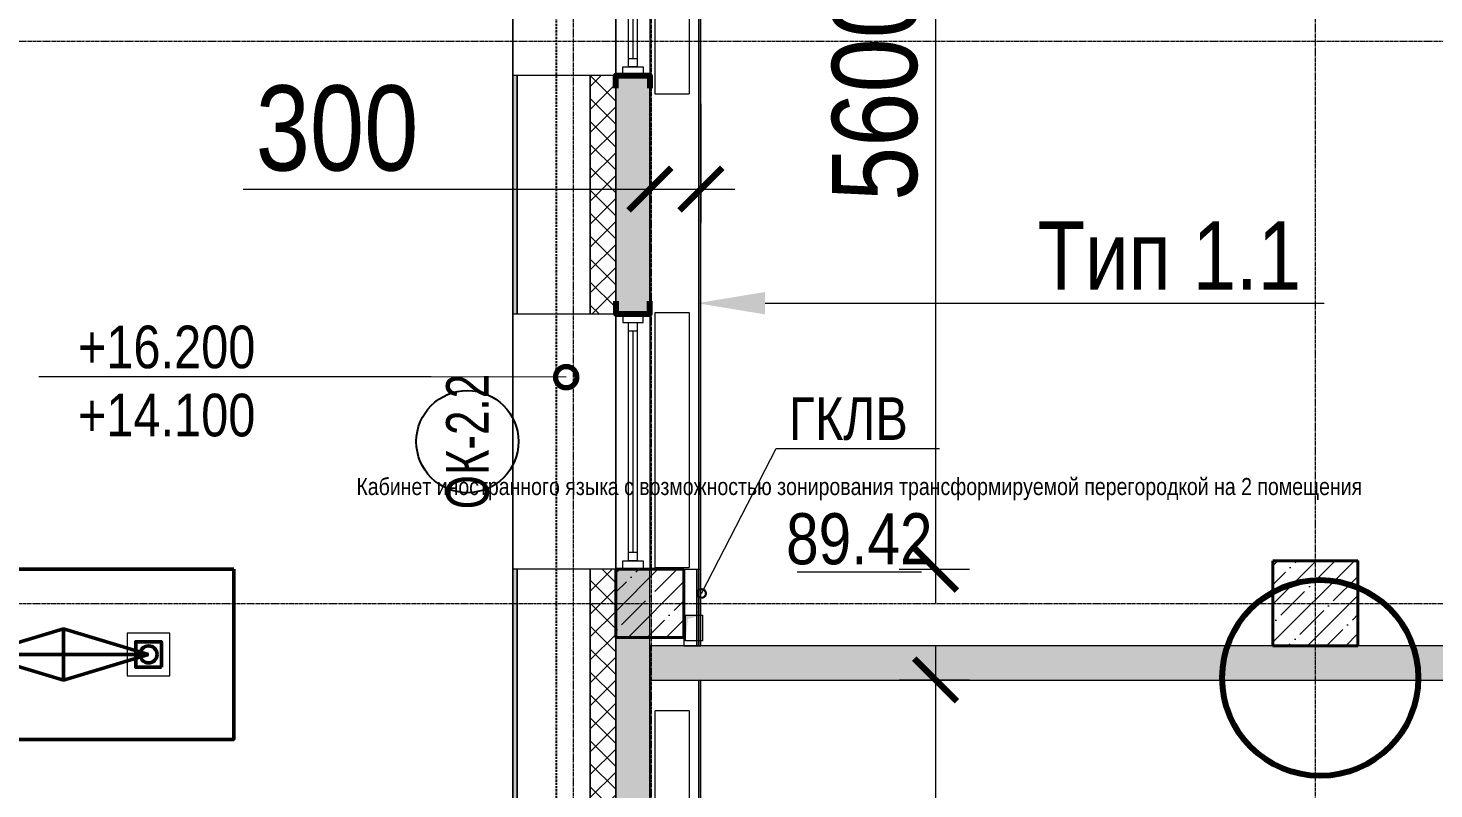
# Model space of a CAD drawing. Header units: millimetres. Extents: x -231292 to 573618, y -153144 to 564035.
# Drawn here: x 92826 to 101085, y 444012 to 448480 of the extents above; entities that cross this region are included whole.
import ezdxf
from ezdxf import colors
from ezdxf.entities.mleader import LeaderData, LeaderLine
from ezdxf.enums import TextEntityAlignment as Align
from ezdxf.math import Vec2, Vec3

# ---------------------------------------------------------------- set-up
doc = ezdxf.new("R2010")
doc.units = ezdxf.units.MM
for name, pattern in [('CENTER2', [28.575, 19.05, -3.175, 3.175, -3.175]), ('DASHED', [19.05, 12.7, -6.35]), ('HIDDEN2', [4.7625, 3.175, -1.5875])]:
    doc.linetypes.add(name, pattern=pattern)
doc.layers.get('0').update_dxf_attribs({"color": 250})
doc.layers.get('Defpoints').update_dxf_attribs({"color": 250})
for name, color, linetype, lineweight, plot in [('00 Временный', 250, 'Continuous', 60, False), ('АР_Делит', 250, 'Continuous', 0, False), ('РД_Витраж_проем', 250, 'Continuous', 0, False)]:
    doc.layers.add(name, color=color, linetype=linetype, lineweight=lineweight, plot=plot)
for name, color, linetype, lineweight in [('A-AREA', 250, 'Continuous', 15), ('A-Wall_Материал_Газоблок_Контур', 250, 'Continuous', 0), ('АР_Колонны', 250, 'Continuous', 35), ('АР_Окна', 250, 'Continuous', 5), ('АР_Окна марка', 250, 'Continuous', 9), ('АР_Отопительные приборы', 250, 'HIDDEN2', 0), ('АР_площадь пом', 250, 'Continuous', 5), ('АР_Размеры обшивки', 250, 'Continuous', 5), ('АР_Стены ЖБ', 250, 'Continuous', 35), ('АР_Стены ПЕНОблок', 250, 'Continuous', 20), ('АР_Тонкая', 250, 'Continuous', 5), ('АР_Утеплитель', 250, 'Continuous', 0), ('АР_Штриховка', 250, 'Continuous', 0), ('Зашивка радиаторов тип 1 (фанера и МДФ)', 250, 'Continuous', 0), ('Зашивки ГКЛ на всю высоту', 250, 'Continuous', 0), ('КМ_Фахверки', 250, 'Continuous', 80), ('Марка окна', 250, 'Continuous', 0), ('ОВ_Кондиционирование', 250, 'Continuous', 5), ('Правки_АЛ', 250, 'Continuous', 60), ('Размеры зашивки ГКЛ', 250, 'Continuous', 0), ('Разуклонка', 250, 'Continuous', 0), ('РД_Воронки с кровли', 250, 'Continuous', 18), ('РД_Оси_100', 250, 'Continuous', 0)]:
    doc.layers.add(name, color=color, linetype=linetype, lineweight=lineweight)
doc.styles.add('Arial_09', font='ARIALN.TTF', dxfattribs={"width": 0.9})
doc.styles.add('Isocpeur3', font='isocpeur.ttf')
doc.styles.add('style1', font='ARIALN.TTF')
doc.dimstyles.new('Dim200_ареал', dxfattribs={"dimscale": 100, "dimtxt": 5, "dimasz": 2.5, "dimexe": 2, "dimexo": 2, "dimgap": 1, "dimtad": 1, "dimzin": 12, "dimdsep": 46, "dimtxsty": 'style1', "dimblk": 'ARCHTICK', "dimcen": 3, "dimdle": 2, "dimclrd": 256, "dimclre": 256, "dimaunit": 1, "dimadec": 0, "dimazin": 3, "dimtfac": 1, "dimtmove": 1, "dimatfit": 3, "dimldrblk": 'OPEN30', "dimfxl": 5, "dimfxlon": 1, "dimtolj": 1, "dimtzin": 0, "dimlwd": 9, "dimlwe": 9, "dimarcsym": 0})
pattern_1 = [(45, (50428.77, 366201.75), (-112.2532, 112.2532), []), (45, (50541.02, 366201.75), (-112.2532, 112.2532), [198.4375, -39.6875, 0, -39.6875])]

# ---------------------------------------------------------------- blocks, each defined once
blk = doc.blocks.new('ап')
at = {"layer": 'Разуклонка', "color": 3, "lineweight": 50, "ltscale": 2}
for p, q in [((216522.7, 226257.6), (217022.7, 226407.6)), ((217022.7, 226107.6), (217022.7, 226407.7)), ((217022.7, 226407.6), (217522.7, 226258.3)), ((217522.7, 226258.3), (216522.7, 226257.6)), ((217022.7, 226107.6), (216522.7, 226257.6)), ((217522.7, 226258.3), (217022.7, 226107.6))]:
    blk.add_line(p, q, dxfattribs=at)
at = {"layer": 'Разуклонка', "color": 3, "lineweight": 50}
for points in [[(218022.7, 226758.3), (218022.7, 225758.3), (216022.7, 225757.6), (216022.7, 226757.6)], [(217597.7, 226182.6), (217597.7, 226332.6), (217447.7, 226332.6), (217447.7, 226182.6)]]:
    blk.add_lwpolyline(points, close=True, dxfattribs=at)
blk.add_circle((217522.7, 226258.3), 50, dxfattribs=at)
blk = doc.blocks.new('_DotSmall')
at = {"color": 0, "linetype": 'ByBlock', "const_width": 0.5}
blk.add_lwpolyline([(-0.0625, 0, 1), (0.0625, 0, 1)], format="xyb", close=True, dxfattribs=at)
blk = doc.blocks.new('otv')
at = {"linetype": 'Continuous'}
blk.add_lwpolyline([(0, -1), (0, 0), (1, 0), (1, -1)], close=True, dxfattribs=at)
blk.add_solid([(0, -1), (0, 0), (0.135, -0.137), (1, 0)], dxfattribs=at)
blk = doc.blocks.new('Ф_пеноблок 200')
at = {"layer": 'КМ_Фахверки'}
blk.add_lwpolyline([(0, -75), (0, 0), (200, 0), (200, -75)], dxfattribs=at)
blk = doc.blocks.new('СОШ_2200_АР_ОСИ_М100_28.05.24')
at = {"layer": 'РД_Оси_100', "linetype": 'CENTER2'}
for p, q in [((49960, -6155), (49960, 139938.679)), ((119910, 82200), (-5954.958, 82200)), ((-5954.958, 78900), (119910, 78900))]:
    blk.add_line(p, q, dxfattribs=at)
for points in [[(45530, 139938.679), (45600, 139538.679), (45600, -6163.457)], [(46060, -6163.105), (46060, 139538.679), (46130, 139938.679)]]:
    blk.add_lwpolyline(points, dxfattribs=at)
blk = doc.blocks.new('A$Cd58bfb5e')
at = {"layer": 'РД_Воронки с кровли', "lineweight": 0, "ltscale": 2}
for p, q in [((-500, -0.3), (0, 149.7)), ((0, -150.3), (0, 149.8)), ((0, 149.7), (500, 0.3)), ((500, 0.3), (-500, -0.3)), ((500, 0.3), (0, -150.3)), ((0, -150.3), (-500, -0.3))]:
    blk.add_line(p, q, dxfattribs=at)
at = {"layer": 'РД_Воронки с кровли'}
for points in [[(1000, 500.3), (1000, -499.7), (-1000, -500.3), (-1000, 499.7)], [(625, -125.3), (625, 124.7), (375, 124.7), (375, -125.3)]]:
    blk.add_lwpolyline(points, close=True, dxfattribs=at)
at = {"layer": 'РД_Воронки с кровли', "linetype": 'Continuous', "lineweight": 0}
blk.add_lwpolyline([(-625, -125.3), (-375, -125.3), (-375, 124.7), (-625, 124.7)], close=True, dxfattribs=at)
at = {"layer": 'РД_Воронки с кровли', "lineweight": 0}
for centre in [(-500, 0.3), (500, 0.3)]:
    blk.add_circle(centre, 50, dxfattribs=at)
blk = doc.blocks.new('воронки с кровли')
at = {"layer": 'РД_Воронки с кровли', "lineweight": 70}
blk.add_blockref('A$Cd58bfb5e', (-188846.6, 270873.1), dxfattribs=at)
blk = doc.blocks.new('Bottom_L_1500')
at = {"layer": 'АР_Отопительные приборы'}
blk.add_lwpolyline([(750, -100), (-750, -100), (-750, 100), (750, 100)], close=True, dxfattribs=at)
blk = doc.blocks.new('Bottom_L_1300')
at = {"layer": 'АР_Отопительные приборы'}
blk.add_lwpolyline([(650, -100), (-650, -100), (-650, 100), (650, 100)], close=True, dxfattribs=at)
blk = doc.blocks.new('_ArchTick')
at = {"color": 0, "linetype": 'ByBlock', "const_width": 0.15}
blk.add_lwpolyline([(-0.5, -0.5), (0.5, 0.5)], dxfattribs=at)
blk = doc.blocks.new('*D1067')
at = {"layer": 'Defpoints', "color": 0, "transparency": 16777216}
for p in [(97744.1, 444651.8), (97744.1, 439301.8), (98157.1, 439301.8)]:
    blk.add_point(p, dxfattribs=at)
at = {"layer": 'АР_Размеры обшивки', "lineweight": 9, "transparency": 16777216}
for p, q in [((98157.1, 444851.8), (98157.1, 439101.8)), ((97944.1, 444651.8), (98357.1, 444651.8)), ((97944.1, 439301.8), (98357.1, 439301.8))]:
    blk.add_line(p, q, dxfattribs=at)
at = {"layer": 'АР_Размеры обшивки', "lineweight": 9, "transparency": 16777216, "xscale": 250, "yscale": 250, "zscale": 250}
for p, rotation in [((98157.1, 444651.8), 90), ((98157.1, 439301.8), 270)]:
    blk.add_blockref('_ArchTick', p, dxfattribs=dict(at, rotation=rotation))
at = {"layer": 'АР_Размеры обшивки', "color": 0, "transparency": 16777216, "insert": (97801.8, 441976.8), "char_height": 500, "attachment_point": 5, "rotation": 90, "style": 'style1'}
blk.add_mtext('\\A1;5350', dxfattribs=at)
blk = doc.blocks.new('_Open30')
at = {"color": 0, "linetype": 'ByBlock', "lineweight": -2}
for p, q in [((-1, 0.268), (0, 0)), ((0, 0), (-1, -0.268)), ((0, 0), (-1, 0))]:
    blk.add_line(p, q, dxfattribs=at)
blk = doc.blocks.new('*D920')
at = {"layer": 'Defpoints', "color": 0, "transparency": 16777216}
for p in [(97744.1, 450901.8), (97743.9, 445301.8), (98157.1, 445301.8)]:
    blk.add_point(p, dxfattribs=at)
at = {"layer": 'АР_Размеры обшивки', "lineweight": 9, "transparency": 16777216}
for p, q in [((98157.1, 451101.8), (98157.1, 445101.8)), ((97944.1, 450901.8), (98357.1, 450901.8)), ((97943.9, 445301.8), (98357.1, 445301.8))]:
    blk.add_line(p, q, dxfattribs=at)
at = {"layer": 'АР_Размеры обшивки', "lineweight": 9, "transparency": 16777216, "xscale": 250, "yscale": 250, "zscale": 250}
for p, rotation in [((98157.1, 450901.8), 90), ((98157.1, 445301.8), 270)]:
    blk.add_blockref('_ArchTick', p, dxfattribs=dict(at, rotation=rotation))
at = {"layer": 'АР_Размеры обшивки', "color": 0, "transparency": 16777216, "insert": (97801.8, 448101.8), "char_height": 500, "attachment_point": 5, "rotation": 90, "style": 'style1'}
blk.add_mtext('\\A1;5600', dxfattribs=at)
blk = doc.blocks.new('*D963')
at = {"layer": 'Defpoints', "color": 0, "transparency": 16777216}
for p in [(96478.8, 448359.7), (96778.8, 448359.7), (96778.8, 447534.7)]:
    blk.add_point(p, dxfattribs=at)
at = {"layer": 'АР_Размеры обшивки', "lineweight": 9, "transparency": 16777216}
for p, q in [((96478.8, 448034.7), (96478.8, 447334.7)), ((96778.8, 448034.7), (96778.8, 447334.7)), ((94088.7, 447534.7), (96478.8, 447534.7)), ((96278.8, 447534.7), (96978.8, 447534.7))]:
    blk.add_line(p, q, dxfattribs=at)
at = {"layer": 'АР_Размеры обшивки', "lineweight": 9, "transparency": 16777216, "xscale": 250, "yscale": 250, "zscale": 250, "rotation": 180}
blk.add_blockref('_ArchTick', (96478.8, 447534.7), dxfattribs=at)
at = {"layer": 'АР_Размеры обшивки', "lineweight": 9, "transparency": 16777216, "xscale": 250, "yscale": 250, "zscale": 250}
blk.add_blockref('_ArchTick', (96778.8, 447534.7), dxfattribs=at)
at = {"layer": 'АР_Размеры обшивки', "color": 0, "transparency": 16777216, "insert": (94640.8, 447890), "char_height": 500, "attachment_point": 5, "style": 'style1'}
blk.add_mtext('\\A1;300', dxfattribs=at)
blk = doc.blocks.new('MOK-МаркаПомещения1')
at = {"layer": 'A-AREA', "color": 0}
blk.add_line((-3.651, -1.944), (3.649, -1.944), dxfattribs=at)
at = {"layer": 'A-AREA', "color": 0, "style": 'style1'}
blk.add_attdef('АР-ПОМЕЩЕНИЕ:ПЛОЩАДЬ', text='', height=3, dxfattribs=at).set_placement((0, 0), align=Align.MIDDLE)
at = {"layer": 'Defpoints', "style": 'style1', "flags": 8}
blk.add_attdef('АР-ПОМЕЩЕНИЕ:НАИМЕНОВАНИЕ', text='', height=1, dxfattribs=at).set_placement((0, 2.956), align=Align.MIDDLE)
blk = doc.blocks.new('МОК-Наименование')
at = {"layer": 'Defpoints'}
blk.add_circle((0, 0), 3, dxfattribs=at)
at = {"color": 0, "linetype": 'ByBlock', "lineweight": -2, "style": 'Isocpeur3', "width": 0.8, "flags": 4}
blk.add_attdef('АР-ОКНО:НАИМЕНОВАНИЕ', text='', height=2.5, dxfattribs=at).set_placement((0, 0), align=Align.MIDDLE)

msp = doc.modelspace()

# ---------------------------------------------------------------- hatches: boundary and pattern name
at = {"layer": 'АР_Штриховка', "linetype": 'Continuous', "lineweight": 0}
h = msp.add_hatch(dxfattribs=at)
h.set_pattern_fill('ANSI37', color=256, scale=30, style=0)
h.set_pattern_definition([(45, (50428.77, 366201.75), (-67.35192, 67.35192), []), (135, (50428.77, 366201.75), (-67.35192, -67.35192), [])])
h.paths.add_polyline_path([(96128.918, 434776.753), (96278.918, 434776.753), (96278.917, 436195.83), (96128.917, 436195.83)], flags=0)
h.paths.add_polyline_path([(96128.916, 438895.83), (96278.916, 438895.83), (96278.916, 439301.753), (96128.916, 439301.753)], flags=0)
h.paths.add_polyline_path([(96128.916, 440801.753), (96278.916, 440801.753), (96278.915, 442195.83), (96128.915, 442195.83)], flags=0)
h.paths.add_polyline_path([(96128.915, 443695.83), (96278.915, 443695.83), (96278.915, 445301.753), (96128.915, 445301.752)], flags=0)
h.paths.add_polyline_path([(96128.914, 446801.752), (96278.914, 446801.753), (96278.914, 448201.753), (96128.914, 448201.752)], flags=0)
h.paths.add_polyline_path([(96128.913, 450901.752), (96278.913, 450901.753), (96278.913, 451301.753), (96128.913, 451301.752)], flags=0)
h.paths.add_polyline_path([(96128.912, 452801.752), (96278.912, 452801.753), (96278.912, 454051.752), (96128.912, 454051.752)], flags=0)
h.paths.add_polyline_path([(96128.911, 456751.752), (96278.911, 456751.752), (96278.911, 457251.753), (96128.911, 457401.753)], flags=0)
h = msp.add_hatch(dxfattribs=at)
h.set_pattern_fill('AR-CONC', color=256, angle=45, style=0)
h.set_pattern_definition([(95, (50428.77, 366201.75), (140.09465, 117.55338), [19.05, -209.55]), (40, (50428.77, 366201.75), (-160.01845, 110.17673), [15.24, -167.6406]), (145.45144, (50440.44, 366211.55), (-19.9238, 227.7301), [16.19, -178.09024]), (91.1842, (50392.85, 366237.67), (221.41024, 161.9534), [28.575, -314.325]), (141.63556, (50411.3, 366251.17), (-7.0866, 342.82676), [24.285, -267.1356]), (36.18415, (50392.85, 366237.67), (-7.0866, 342.8268), [22.86, -251.4597]), (66, (50419.79, 366246.65), (179.51998, 34.89515), [19.05, -209.55]), (11, (50419.79, 366246.65), (-86.53993, 173.9412), [15.24, -167.64]), (116.45145, (50434.75, 366249.56), (92.98005, 208.83634), [16.19, -178.08994]), (82.5, (50428.77, 366201.75), (-57.60547, 61.973414), [0, -165.608, 0, -170.18, 0, -168.275]), (52.5, (50428.77, 366201.75), (-23.58973, 118.087), [0, -97.028, 0, -161.798, 0, -64.135]), (12.5, (50388.716, 366161.7), (99.927863, 91.826196), [0, -63.5, 0, -198.12, 0, -262.89]), (2.5, (50370.76, 366143.74), (86.7639, 122.72239), [0, -82.55, 0, -131.572, 0, -186.69])])
h.paths.add_polyline_path([(96278.918, 435177.235), (96478.918, 435177.234), (96478.925, 436201.753), (96278.925, 436201.754)], flags=0)
h.paths.add_polyline_path([(96278.943, 438901.754), (96478.943, 438901.753), (96478.946, 439301.753), (96278.946, 439301.754)], flags=0)
h.paths.add_polyline_path([(96278.956, 440801.754), (96478.956, 440801.753), (96478.965, 442195.829), (96278.965, 442195.831)], flags=0)
h.paths.add_polyline_path([(96278.976, 443695.831), (96478.976, 443695.829), (96478.987, 445301.753), (96278.987, 445301.754)], flags=0)
h.paths.add_polyline_path([(96278.997, 446801.754), (96478.997, 446801.753), (96479.006, 448201.753), (96279.006, 448201.754)], flags=0)
h.paths.add_polyline_path([(96279.025, 450901.754), (96479.025, 450901.753), (96479.027, 451301.753), (96279.027, 451301.754)], flags=0)
h.paths.add_polyline_path([(96279.037, 452801.754), (96479.037, 452801.753), (96479.046, 454051.752), (96279.046, 454051.754)], flags=0)
h.paths.add_polyline_path([(96279.064, 456751.754), (96479.064, 456751.752), (96479.068, 457251.753), (96279.068, 457251.754)], flags=0)
at = {"layer": 'АР_Штриховка', "linetype": 'Continuous', "lineweight": 5}
h = msp.add_hatch(dxfattribs=at)
h.set_pattern_fill('ANSI35', color=256, scale=25, style=0)
h.set_pattern_definition(pattern_1)
h.paths.add_polyline_path([(100138.768, 444851.753), (100638.768, 444851.753), (100638.768, 445351.753), (100138.768, 445351.753)], flags=0)
h = msp.add_hatch(dxfattribs=at)
h.set_pattern_fill('ANSI35', color=256, scale=25, style=0)
h.set_pattern_definition(pattern_1)
h.paths.add_polyline_path([(96278.918, 444901.753), (96678.918, 444901.753), (96678.918, 445301.753), (96278.918, 445301.753)], flags=0)
at = {"layer": 'АР_Штриховка', "linetype": 'Continuous', "lineweight": 0}
h = msp.add_hatch(dxfattribs=at)
h.set_pattern_fill('AR-CONC', color=256, angle=-315, style=0)
h.set_pattern_definition([(95, (50428.77, 366201.75), (140.09465, 117.55338), [19.05, -209.55]), (40, (50428.77, 366201.75), (-160.01845, 110.17673), [15.24, -167.6406]), (145.45144, (50440.44, 366211.55), (-19.9238, 227.7301), [16.19, -178.09024]), (91.1842, (50392.85, 366237.67), (221.41024, 161.9534), [28.575, -314.325]), (141.63556, (50411.3, 366251.17), (-7.0866, 342.8268), [24.285, -267.1356]), (36.18415, (50392.85, 366237.67), (-7.0866, 342.8268), [22.86, -251.4597]), (66, (50419.79, 366246.65), (179.51998, 34.89515), [19.05, -209.55]), (11, (50419.79, 366246.65), (-86.53993, 173.9412), [15.24, -167.64]), (116.45145, (50434.75, 366249.56), (92.98005, 208.83634), [16.19, -178.08994]), (82.5, (50428.77, 366201.75), (-57.60547, 61.973414), [0, -165.608, 0, -170.18, 0, -168.275]), (52.5, (50428.77, 366201.75), (-23.58973, 118.087), [0, -97.028, 0, -161.798, 0, -64.135]), (12.5, (50388.716, 366161.7), (99.927863, 91.826196), [0, -63.5, 0, -198.12, 0, -262.89]), (2.5, (50370.76, 366143.74), (86.7639, 122.7224), [0, -82.55, 0, -131.572, 0, -186.69])])
h.paths.add_polyline_path([(104028.766, 444651.753), (104078.766, 444785.086), (104028.766, 444851.753), (96478.983, 444851.753), (96478.983, 444651.753)], flags=0)

# ---------------------------------------------------------------- linework, layer by layer
msp.add_lwpolyline([(100138.768, 445351.753), (100638.768, 445351.753), (100638.768, 444851.753), (100138.768, 444851.753)], close=True)
at = {"layer": '00 Временный', "lineweight": 80}
msp.add_circle((100416.768, 444663.734), 575.641, dxfattribs=at)
at = {"layer": 'A-Wall_Материал_Газоблок_Контур', "linetype": 'Continuous', "lineweight": 0}
for p, q in [((95673.913, 450901.752), (95673.914, 448201.752)), ((96278.914, 448201.753), (96278.913, 450901.753)), ((96278.915, 445301.753), (96278.914, 446801.753))]:
    msp.add_line(p, q, dxfattribs=at)
at = {"layer": 'АР_Делит'}
msp.add_lwpolyline([(95673.768, 434546.753), (95673.768, 457506.753), (165383.768, 457506.753)], dxfattribs=at)
at = {"layer": 'АР_Колонны', "linetype": 'HIDDEN2', "lineweight": 25}
for p, q in [((100138.768, 445351.753), (100638.768, 445351.753)), ((100138.768, 444851.753), (100138.768, 445351.753)), ((100638.768, 445351.753), (100638.768, 444851.753)), ((96278.918, 445301.753), (96678.918, 445301.753)), ((96278.918, 444901.753), (96278.918, 445301.753)), ((96678.918, 445301.753), (96678.918, 444901.753)), ((96678.918, 444901.753), (96278.918, 444901.753)), ((100638.768, 444851.753), (100138.768, 444851.753))]:
    msp.add_line(p, q, dxfattribs=at)
at = {"layer": 'АР_Колонны', "linetype": 'Continuous', "lineweight": 35}
for p, q in [((100638.768, 445351.753), (100138.768, 445351.753)), ((100138.768, 445351.753), (100138.768, 444851.753)), ((100638.768, 444851.753), (100638.768, 445351.753)), ((96678.918, 445301.753), (96278.918, 445301.753)), ((96278.918, 445301.753), (96278.918, 444901.753)), ((96678.918, 444901.753), (96678.918, 445301.753)), ((96278.918, 444901.753), (96678.918, 444901.753)), ((100138.768, 444851.753), (100638.768, 444851.753))]:
    msp.add_line(p, q, dxfattribs=at)
at = {"layer": 'АР_Окна', "linetype": 'Continuous', "lineweight": 5}
for p, q in [((96279.025, 450901.754), (96279.006, 448201.754)), ((96479.025, 450901.753), (96479.006, 448201.753)), ((96379.024, 450801.753), (96379.007, 448301.753)), ((96354.007, 448301.753), (96404.007, 448301.753)), ((96278.997, 446801.754), (96278.987, 445301.754)), ((96478.997, 446801.753), (96478.987, 445301.753)), ((96353.996, 446701.753), (96403.996, 446701.753)), ((96378.996, 446701.753), (96378.987, 445401.753)), ((96353.987, 445401.753), (96403.987, 445401.753))]:
    msp.add_line(p, q, dxfattribs=at)
for points in [[(96354.024, 450851.753), (96404.024, 450851.753), (96404.007, 448251.753), (96354.007, 448251.753)], [(96439.007, 448251.753), (96439.006, 448201.753), (96319.006, 448201.754), (96319.007, 448251.754)], [(96438.996, 446751.753), (96438.997, 446801.753), (96318.997, 446801.754), (96318.996, 446751.754)], [(96353.996, 446751.753), (96403.996, 446751.753), (96403.987, 445351.753), (96353.987, 445351.753)], [(96438.987, 445351.753), (96438.987, 445301.753), (96318.987, 445301.754), (96318.987, 445351.754)]]:
    msp.add_lwpolyline(points, close=True, dxfattribs=at)
at = {"layer": 'АР_Стены ЖБ', "linetype": 'Continuous', "lineweight": 40}
for p, q in [((100638.768, 445351.753), (100138.768, 445351.753)), ((100138.768, 445351.753), (100138.768, 444851.753)), ((100638.768, 444851.753), (100638.768, 445351.753)), ((96678.918, 445301.753), (96278.918, 445301.753)), ((96278.918, 445301.753), (96278.918, 444901.753)), ((96678.918, 444901.753), (96678.918, 445301.753)), ((96278.918, 444901.753), (96678.918, 444901.753)), ((100138.768, 444851.753), (100638.768, 444851.753))]:
    msp.add_line(p, q, dxfattribs=at)
at = {"layer": 'АР_Стены ПЕНОблок', "linetype": 'Continuous', "lineweight": 20}
for p, q in [((96279.006, 448201.754), (96278.997, 446801.754)), ((96479.006, 448201.753), (96279.006, 448201.754)), ((96478.997, 446801.753), (96479.006, 448201.753)), ((96278.997, 446801.754), (96478.997, 446801.753)), ((96278.987, 445301.754), (96278.976, 443695.831)), ((96478.987, 445301.753), (96278.987, 445301.754)), ((96478.976, 443695.829), (96478.987, 445301.753)), ((104028.766, 444851.753), (96478.983, 444851.753)), ((96478.983, 444851.753), (96478.983, 444651.753)), ((96478.983, 444651.753), (104028.766, 444651.753))]:
    msp.add_line(p, q, dxfattribs=at)
at = {"layer": 'АР_Тонкая', "linetype": 'Continuous', "lineweight": 5}
for p, q in [((95698.914, 448201.752), (95673.914, 448201.752)), ((96128.914, 448201.752), (95698.914, 448201.752)), ((96128.914, 446801.752), (96128.914, 448201.752)), ((95698.915, 445301.752), (95673.915, 445301.752)), ((95673.915, 445301.752), (95673.915, 443695.829)), ((96128.915, 445301.752), (95698.915, 445301.752)), ((95698.915, 445301.752), (95698.915, 443695.829)), ((95698.915, 443695.829), (95698.915, 445301.752)), ((96128.915, 443695.83), (96128.915, 445301.752))]:
    msp.add_line(p, q, dxfattribs=at)
at = {"layer": 'АР_Утеплитель', "linetype": 'Continuous', "lineweight": 0}
for p, q in [((96278.914, 448201.753), (96128.914, 448201.752)), ((96128.914, 448201.752), (96128.914, 446801.752)), ((96278.914, 446801.753), (96278.914, 448201.753)), ((96128.914, 446801.752), (96278.914, 446801.753)), ((96278.915, 445301.753), (96128.915, 445301.752)), ((96128.915, 445301.752), (96128.915, 443695.83)), ((96278.915, 443695.83), (96278.915, 445301.753))]:
    msp.add_line(p, q, dxfattribs=at)
at = {"layer": 'Зашивка радиаторов тип 1 (фанера и МДФ)', "linetype": 'Continuous', "lineweight": 0}
for p, q in [((96479.064, 450901.752), (96479.064, 445301.753)), ((96766.564, 445301.753), (96766.564, 450901.752)), ((96766.564, 450901.752), (96766.564, 445301.753)), ((96779.064, 445301.753), (96779.064, 450901.752)), ((96479.064, 445301.753), (96779.064, 445301.753)), ((96478.983, 444651.753), (96778.983, 444651.757)), ((96478.983, 444651.753), (96479.064, 439301.753)), ((96766.564, 439301.757), (96766.483, 444651.757)), ((96766.483, 444651.757), (96766.564, 439301.757)), ((96779.064, 439301.757), (96778.983, 444651.757))]:
    msp.add_line(p, q, dxfattribs=at)
at = {"layer": 'Зашивки ГКЛ на всю высоту', "linetype": 'Continuous', "lineweight": 0}
for p, q in [((96678.918, 445301.753), (96778.918, 445301.753)), ((96678.918, 445301.753), (96678.92, 444851.752)), ((96753.918, 445301.753), (96753.92, 444851.752)), ((96753.92, 444851.752), (96753.918, 445301.753)), ((96766.418, 445301.753), (96766.42, 444851.752)), ((96766.42, 444851.752), (96766.418, 445301.753)), ((96778.92, 444851.753), (96778.918, 445301.753)), ((96678.92, 444851.752), (96778.92, 444851.753))]:
    msp.add_line(p, q, dxfattribs=at)
at = {"layer": 'РД_Витраж_проем', "linetype": 'Continuous', "lineweight": 0}
for p, q in [((95673.913, 450901.752), (95673.914, 448201.752)), ((96278.913, 450901.753), (96278.914, 448201.753)), ((96278.914, 446801.753), (96278.915, 445301.753))]:
    msp.add_line(p, q, dxfattribs=at)

# ---------------------------------------------------------------- block references
at = {"layer": 'АР_Отопительные приборы', "rotation": 270}
for name, p in [('Bottom_L_1300', (96608.932, 448741.75)), ('Bottom_L_1500', (96608.932, 446060.37)), ('Bottom_L_1500', (96608.932, 443723.016))]:
    msp.add_blockref(name, p, dxfattribs=at)
at = {"layer": 'АР_площадь пом', "linetype": 'Continuous', "lineweight": 5}
ref = msp.add_blockref('MOK-МаркаПомещения1', (97709.132, 445481.227), dxfattribs=dict(at, xscale=100, yscale=100, zscale=100))
ref.add_attrib('АР-ПОМЕЩЕНИЕ:НАИМЕНОВАНИЕ', 'Кабинет иностранного языка с возможностью зонирования трансформируемой перегородкой на 2 помещения', dxfattribs={"layer": 'Defpoints', "height": 100, "style": 'style1'}).set_placement((97709.132, 445776.79), align=Align.MIDDLE)
ref.add_attrib('АР-ПОМЕЩЕНИЕ:ПЛОЩАДЬ', '89.42', dxfattribs={"layer": 'A-AREA', "color": 0, "height": 300, "style": 'style1'}).set_placement((97709.132, 445481.227), align=Align.MIDDLE)
at = {"layer": 'КМ_Фахверки'}
msp.add_blockref('Ф_пеноблок 200', (96278.768, 448201.751), dxfattribs=at)
at = {"layer": 'КМ_Фахверки', "xscale": -1, "rotation": 180}
msp.add_blockref('Ф_пеноблок 200', (96278.768, 446801.751), dxfattribs=at)
at = {"layer": 'ОВ_Кондиционирование', "xscale": 100, "yscale": 150}
msp.add_blockref('otv', (96688.768, 445031.753), dxfattribs=at)
at = {"layer": 'Правки_АЛ'}
msp.add_blockref('ап', (-123988.94, 218544.063), dxfattribs=at)

# ---------------------------------------------------------------- dimensions: what is measured, and where the dimension line sits
at = {"layer": 'АР_Размеры обшивки'}
for base, p1, p2, picture, middle in [((98157.062, 445301.752), (97744.064, 450901.752), (97743.918, 445301.752), '*D920', (97801.776, 448101.752)), ((98157.062, 439301.757), (97744.064, 444651.752), (97744.125, 439301.757), '*D1067', (97801.776, 441976.755))]:
    dim = msp.add_linear_dim(base=base, p1=p1, p2=p2, angle=90, dimstyle='Dim200_ареал', override={"dimdec": 0}, dxfattribs=at)
    dim.commit()
    dim.dimension.update_dxf_attribs({"geometry": picture, "text_midpoint": middle})
dim = msp.add_linear_dim(base=(96778.77, 447534.7), p1=(96478.768, 448359.7), p2=(96778.77, 448359.696), dimstyle='Dim200_ареал', override={"dimdec": 0}, dxfattribs=at)
dim.commit()
dim.dimension.update_dxf_attribs({"geometry": '*D963', "text_midpoint": (94640.768, 447883.7), "dimtype": 160})

# ---------------------------------------------------------------- leaders
at = {"layer": 'АР_Делит'}
ml = msp.add_multileader_mtext('Standard', dxfattribs=at)
ml.set_content('\\pxsm1;антипаника?', color=256, style='style1')
ml.set_leader_properties(color=256, linetype='ByLayer', lineweight=9)
ml.set_arrow_properties(name='DOTSMALL')
ml.build(insert=Vec2(0, 0))
ml.multileader.update_dxf_attribs({"text_left_attachment_type": 6, "text_right_attachment_type": 6, "text_bottom_attachment_type": 10, "dogleg_length": 25, "arrow_head_size": 100})
ctx = ml.context
ctx.base_point, ctx.char_height, ctx.arrow_head_size, ctx.landing_gap_size, ctx.plane_origin = Vec3(24041.442, 495680.342), 1000, 100, 50, Vec3(17228.694, 509247.7)
ctx.left_attachment, ctx.right_attachment, ctx.top_attachment = 6, 6, 10
notes = []
notes.append((ctx, [(1, (1, 1, 0), (38331.797, 495680.342), (-1, 0), 7549.837, [(0, [(112428.768, 441505.414)], 0, [])])]))
ctx.mtext.insert, ctx.mtext.width, ctx.mtext.defined_height, ctx.mtext.line_spacing_factor, ctx.mtext.flow_direction = Vec3(24090.76, 496880.342), 12881.20192, 10741.778, 0.3, 5
at = {"layer": 'Размеры зашивки ГКЛ'}
ml = msp.add_multileader_mtext('Standard', dxfattribs=at)
ml.set_content('\\pxsm1;Тип 1.1 ', color=(0, 0, 138), style='style1')
ml.set_leader_properties(color=256, linetype='ByLayer', lineweight=9)
ml.build(insert=Vec2(0, 0))
ml.multileader.update_dxf_attribs({"has_dogleg": 0, "text_left_attachment_type": 6, "text_right_attachment_type": 6, "text_bottom_attachment_type": 10, "dogleg_length": 25, "arrow_head_size": 400})
ctx = ml.context
ctx.base_point, ctx.char_height, ctx.arrow_head_size, ctx.landing_gap_size, ctx.plane_origin = Vec3(98705.496, 446864.549), 400, 400, 50, Vec3(90961.03, 453835.114)
ctx.left_attachment, ctx.right_attachment, ctx.top_attachment = 6, 6, 10
notes.append((ctx, [(0, (1, 1, 0), (98680.496, 446864.549), (1, 0), 25, [(1, [(96755.162, 446864.549)], 0, [])])]))
ctx.mtext.insert, ctx.mtext.width, ctx.mtext.defined_height, ctx.mtext.line_spacing_factor, ctx.mtext.flow_direction = Vec3(98755.496, 447344.549), 1668.44707, 600, 0.3, 5
ml = msp.add_multileader_mtext('Standard', dxfattribs=at)
ml.set_content('\\pxsm1;ГКЛВ', color=256, style='style1')
ml.set_leader_properties(color=256, linetype='ByLayer', lineweight=9)
ml.set_arrow_properties(name='DOTSMALL')
ml.build(insert=Vec2(0, 0))
ml.multileader.update_dxf_attribs({"text_left_attachment_type": 6, "text_right_attachment_type": 6, "text_bottom_attachment_type": 10, "dogleg_length": 25, "arrow_head_size": 100})
ctx = ml.context
ctx.base_point, ctx.char_height, ctx.arrow_head_size, ctx.landing_gap_size, ctx.plane_origin = Vec3(97245.768, 446011.753), 250, 100, 50, Vec3(87622.913, 453360.432)
ctx.left_attachment, ctx.right_attachment, ctx.top_attachment = 6, 6, 10
notes.append((ctx, [(0, (1, 1, 0), (97220.768, 446011.753), (1, 0), 25, [(1, [(96782.768, 445159.973)], 0, [])])]))
ctx.mtext.insert, ctx.mtext.width, ctx.mtext.defined_height, ctx.mtext.line_spacing_factor, ctx.mtext.flow_direction = Vec3(97295.768, 446311.753), 1126.26794, 600, 0.3, 5
for ctx, leaders in notes:
    for number, flags, end, landing, length, lines in leaders:
        leader = LeaderData()
        leader.index, (leader.has_last_leader_line, leader.has_dogleg_vector, leader.attachment_direction) = number, flags
        leader.last_leader_point, leader.dogleg_vector, leader.dogleg_length = Vec3(end), Vec3(landing), length
        for number, points, colour, breaks in lines:
            line = LeaderLine()
            line.index, line.vertices, line.color, line.breaks = number, Vec3.list(points), colors.encode_raw_color(colour), breaks
            leader.lines.append(line)
        ctx.leaders.append(leader)

# ---------------------------------------------------------------- next in the draw order: leaders
at = {"layer": 'Марка окна', "lineweight": 0, "ltscale": 20}
ml = msp.add_multileader_mtext('Standard', dxfattribs=at)
ml.set_content('+16.200\\P+14.100', color=256, style='style1')
ml.set_leader_properties(color=256, linetype='ByLayer', lineweight=-1)
ml.set_arrow_properties(name='DOTSMALL')
ml.build(insert=Vec2(0, 0))
ml.multileader.update_dxf_attribs({"text_left_attachment_type": 6, "text_right_attachment_type": 6, "dogleg_length": 200, "arrow_head_size": 250})
ctx = ml.context
ctx.base_point, ctx.char_height, ctx.arrow_head_size, ctx.landing_gap_size, ctx.plane_origin = Vec3(93117.986, 446432.737), 250, 250, 0, Vec3(93512.962, 445748.21)
ctx.left_attachment, ctx.right_attachment = 6, 6
notes = []
notes.append((ctx, [(0, (1, 1, 0), (95193.062, 446432.737), (-1, 0), 1061.605, [(0, [(95987.176, 446430.067)], 0, [])])]))
ctx.mtext.insert, ctx.mtext.line_spacing_factor, ctx.mtext.flow_direction = Vec3(93117.986, 446732.737), 0.96, 5
ctx.mtext.has_bg_fill, ctx.mtext.bg_color, ctx.mtext.bg_scale_factor, ctx.mtext.bg_transparency, ctx.mtext.use_window_bg_color = 1, -1027028792, 1.5, 0, 1
for ctx, leaders in notes:
    for number, flags, end, landing, length, lines in leaders:
        leader = LeaderData()
        leader.index, (leader.has_last_leader_line, leader.has_dogleg_vector, leader.attachment_direction) = number, flags
        leader.last_leader_point, leader.dogleg_vector, leader.dogleg_length = Vec3(end), Vec3(landing), length
        for number, points, colour, breaks in lines:
            line = LeaderLine()
            line.index, line.vertices, line.color, line.breaks = number, Vec3.list(points), colors.encode_raw_color(colour), breaks
            leader.lines.append(line)
        ctx.leaders.append(leader)

# ---------------------------------------------------------------- next in the draw order: hatches: boundary and pattern name
at = {"layer": 'АР_Штриховка', "linetype": 'Continuous', "lineweight": 0}
h = msp.add_hatch(dxfattribs=at)
h.set_pattern_fill('_U', color=256, style=0, pattern_type=0)
h.set_pattern_definition([(360, (50428.7677, 366201.7525), (7e-17, 1), [])])
h.paths.add_polyline_path([(95673.918, 434776.752), (95698.918, 434776.752), (95698.917, 436195.829), (95673.917, 436195.829)], flags=0)
h.paths.add_polyline_path([(95673.916, 438895.829), (95698.916, 438895.829), (95698.916, 439301.753), (95673.916, 439301.753)], flags=0)
h.paths.add_polyline_path([(95673.916, 440801.753), (95698.916, 440801.753), (95698.915, 442195.829), (95673.915, 442195.829)], flags=0)
h.paths.add_polyline_path([(95673.915, 443695.829), (95698.915, 443695.829), (95698.915, 445301.752), (95673.915, 445301.752)], flags=0)
h.paths.add_polyline_path([(95673.914, 446801.752), (95698.914, 446801.752), (95698.914, 448201.752), (95673.914, 448201.752)], flags=0)
h.paths.add_polyline_path([(95673.913, 450901.752), (95698.913, 450901.752), (95698.913, 451301.752), (95673.913, 451301.752)], flags=0)
h.paths.add_polyline_path([(95673.912, 452801.752), (95698.912, 452801.752), (95698.912, 454051.752), (95673.912, 454051.752)], flags=0)
h.paths.add_polyline_path([(95673.911, 456751.752), (95698.911, 456751.752), (95698.911, 457481.753), (95673.911, 457506.753)], flags=0)

# ---------------------------------------------------------------- next in the draw order: linework, layer by layer
at = {"layer": 'A-Wall_Материал_Газоблок_Контур', "linetype": 'Continuous', "lineweight": 0}
msp.add_line((95673.914, 446801.752), (95673.915, 445301.752), dxfattribs=at)
at = {"layer": 'АР_Делит', "linetype": 'DASHED', "lineweight": 25}
msp.add_lwpolyline([(78128.768, 453401.753), (95928.768, 453401.753), (95928.768, 435001.753), (78128.768, 435001.753)], close=True, dxfattribs=at)
at = {"layer": 'АР_Тонкая', "linetype": 'Continuous', "lineweight": 5}
for p, q in [((95673.914, 448201.752), (95673.914, 446801.752)), ((95698.914, 448201.752), (95698.914, 446801.752)), ((95698.914, 446801.752), (95698.914, 448201.752)), ((95673.914, 446801.752), (95698.914, 446801.752)), ((95698.914, 446801.752), (96128.914, 446801.752))]:
    msp.add_line(p, q, dxfattribs=at)
at = {"layer": 'КМ_Фахверки', "lineweight": 5}
msp.add_lwpolyline([(96278.918, 457251.752), (165128.768, 457251.753), (165128.768, 366101.753), (95928.768, 366101.753), (95928.768, 434726.753), (96278.918, 434726.753), (96278.918, 457251.752)], dxfattribs=at)
at = {"layer": 'РД_Витраж_проем', "linetype": 'Continuous', "lineweight": 0}
msp.add_line((95673.914, 446801.752), (95673.915, 445301.752), dxfattribs=at)

# ---------------------------------------------------------------- next in the draw order: block references
at = {"layer": 'АР_Окна марка', "linetype": 'Continuous', "lineweight": 9}
ref = msp.add_blockref('МОК-Наименование', (95406.492, 446051.75, 600), dxfattribs=dict(at, xscale=100, yscale=100, zscale=100, rotation=90))
ref.add_attrib('АР-ОКНО:НАИМЕНОВАНИЕ', 'ОК-2.2', dxfattribs={"layer": '0', "color": 0, "linetype": 'ByBlock', "lineweight": -2, "height": 250, "rotation": 90, "style": 'Arial_09', "width": 0.9}).set_placement((95406.492, 446051.75, 600), align=Align.MIDDLE)
at = {"layer": 'РД_Воронки с кровли', "lineweight": 0}
msp.add_blockref('воронки с кровли', (281879.593, 173928.913), dxfattribs=at)
at = {"layer": 'РД_Оси_100'}
msp.add_blockref('СОШ_2200_АР_ОСИ_М100_28.05.24', (50428.768, 366201.753), dxfattribs=at)

doc.saveas('drawing.dxf')
